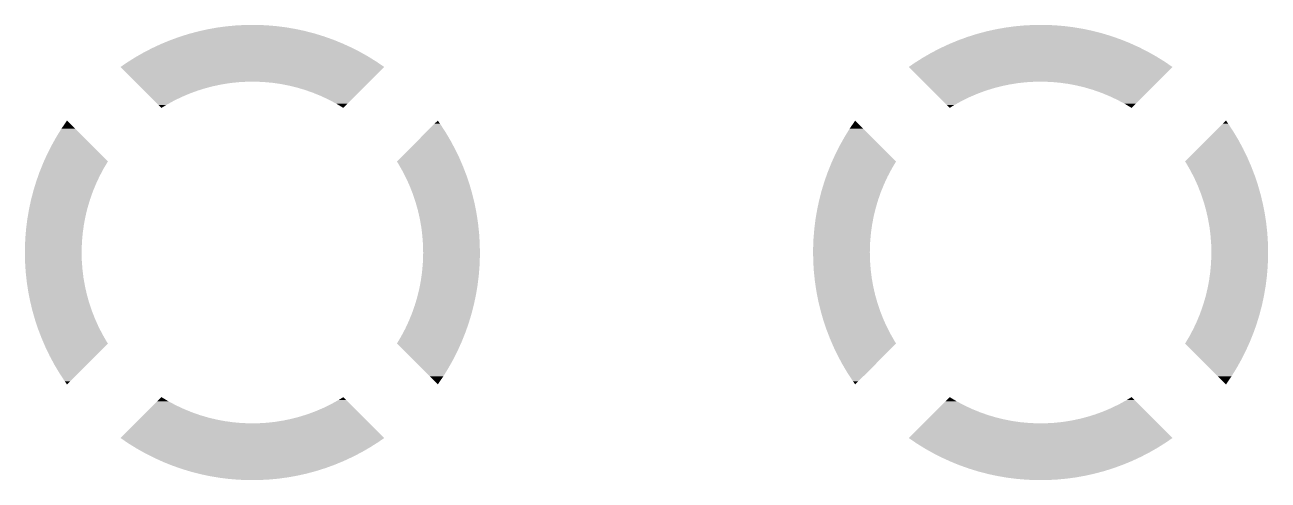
# Model space of a CAD drawing. Extents: x 295 to 953, y 10 to 290.
# Drawn here: x 617.1 to 623.11, y 140.35 to 142.55 of the extents above; entities that cross this region are included whole.
import ezdxf

# ---------------------------------------------------------------- set-up
doc = ezdxf.new("R2010")
doc.units = 0
doc.header["$LTSCALE"] = 5
doc.header["$MEASUREMENT"] = 0
doc.layers.get('0').update_dxf_attribs({"linetype": 'CONTINUOUS', "lineweight": 25})

msp = doc.modelspace()

# ---------------------------------------------------------------- linework, layer by layer
for points in [[(618.0891, 142.5473), (618.1234, 142.5505), (618.3123, 142.5473), (618.2738, 142.5505)], [(618.1234, 142.5505), (618.138, 142.5512), (618.2738, 142.5505), (618.2651, 142.5512)], [(618.138, 142.5512), (618.1706, 142.5527), (618.2651, 142.5512), (618.2241, 142.5527)], [(618.1706, 142.5527), (618.2179, 142.553), (618.2241, 142.5527), (618.2179, 142.553)], [(621.8991, 142.5473), (621.9334, 142.5505), (622.1223, 142.5473), (622.0838, 142.5505)], [(621.9334, 142.5505), (621.948, 142.5512), (622.0838, 142.5505), (622.0751, 142.5512)], [(621.948, 142.5512), (621.9806, 142.5527), (622.0751, 142.5512), (622.0341, 142.5527)], [(621.9806, 142.5527), (622.0279, 142.553), (622.0341, 142.5527), (622.0279, 142.553)], [(617.8123, 142.4824), (617.8461, 142.4947), (618.5876, 142.4824), (618.5527, 142.4947)], [(617.8461, 142.4947), (617.857, 142.4982), (618.5527, 142.4947), (618.543, 142.4982)], [(617.857, 142.4982), (617.8912, 142.509), (618.543, 142.4982), (618.5076, 142.509)], [(617.8912, 142.509), (617.9023, 142.512), (618.5076, 142.509), (618.4978, 142.512)], [(617.9023, 142.512), (617.9368, 142.5212), (618.4978, 142.512), (618.4618, 142.5212)], [(617.9368, 142.5212), (617.9482, 142.5238), (618.4618, 142.5212), (618.452, 142.5238)], [(617.9482, 142.5238), (617.983, 142.5316), (618.452, 142.5238), (618.4156, 142.5316)], [(617.983, 142.5316), (617.9946, 142.5336), (618.4156, 142.5316), (618.4058, 142.5336)], [(617.9946, 142.5336), (618.0295, 142.5399), (618.4058, 142.5336), (618.3688, 142.5399)], [(618.0295, 142.5399), (618.0416, 142.5415), (618.3688, 142.5399), (618.3592, 142.5415)], [(618.0416, 142.5415), (618.0763, 142.5462), (618.3592, 142.5415), (618.3216, 142.5462)], [(618.0763, 142.5462), (618.0891, 142.5473), (618.3216, 142.5462), (618.3123, 142.5473)], [(621.6223, 142.4824), (621.6561, 142.4947), (622.3976, 142.4824), (622.3627, 142.4947)], [(621.6561, 142.4947), (621.667, 142.4982), (622.3627, 142.4947), (622.353, 142.4982)], [(621.667, 142.4982), (621.7012, 142.509), (622.353, 142.4982), (622.3176, 142.509)], [(621.7012, 142.509), (621.7123, 142.512), (622.3176, 142.509), (622.3078, 142.512)], [(621.7123, 142.512), (621.7468, 142.5212), (622.3078, 142.512), (622.2718, 142.5212)], [(621.7468, 142.5212), (621.7582, 142.5238), (622.2718, 142.5212), (622.262, 142.5238)], [(621.7582, 142.5238), (621.793, 142.5316), (622.262, 142.5238), (622.2256, 142.5316)], [(621.793, 142.5316), (621.8046, 142.5336), (622.2256, 142.5316), (622.2158, 142.5336)], [(621.8046, 142.5336), (621.8395, 142.5399), (622.2158, 142.5336), (622.1788, 142.5399)], [(621.8395, 142.5399), (621.8516, 142.5415), (622.1788, 142.5399), (622.1692, 142.5415)], [(621.8516, 142.5415), (621.8863, 142.5462), (622.1692, 142.5415), (622.1316, 142.5462)], [(621.8863, 142.5462), (621.8991, 142.5473), (622.1316, 142.5462), (622.1223, 142.5473)], [(617.6831, 142.424), (617.7151, 142.4406), (618.7167, 142.424), (618.6839, 142.4406)], [(617.7151, 142.4406), (617.7253, 142.4453), (618.6839, 142.4406), (618.6745, 142.4453)], [(617.7253, 142.4453), (617.758, 142.4605), (618.6745, 142.4453), (618.641, 142.4605)], [(617.758, 142.4605), (617.7684, 142.4648), (618.641, 142.4605), (618.6314, 142.4648)], [(617.7684, 142.4648), (617.8017, 142.4786), (618.6314, 142.4648), (618.5972, 142.4786)], [(617.8017, 142.4786), (617.8123, 142.4824), (618.5972, 142.4786), (618.5876, 142.4824)], [(621.4931, 142.424), (621.5251, 142.4406), (622.5267, 142.424), (622.4939, 142.4406)], [(621.5251, 142.4406), (621.5353, 142.4453), (622.4939, 142.4406), (622.4845, 142.4453)], [(621.5353, 142.4453), (621.568, 142.4605), (622.4845, 142.4453), (622.451, 142.4605)], [(621.568, 142.4605), (621.5784, 142.4648), (622.451, 142.4605), (622.4414, 142.4648)], [(621.5784, 142.4648), (621.6117, 142.4786), (622.4414, 142.4648), (622.4072, 142.4786)], [(621.6117, 142.4786), (621.6223, 142.4824), (622.4072, 142.4786), (622.3976, 142.4824)], [(617.5621, 142.3495), (617.5922, 142.3701), (618.8372, 142.3495), (618.8069, 142.3701)], [(617.5922, 142.3701), (617.6016, 142.376), (618.8069, 142.3701), (618.7981, 142.376)], [(617.6016, 142.376), (617.6321, 142.3954), (618.7981, 142.376), (618.7669, 142.3954)], [(617.6321, 142.3954), (617.6418, 142.4009), (618.7669, 142.3954), (618.7579, 142.4009)], [(617.6418, 142.4009), (617.6731, 142.4189), (618.7579, 142.4009), (618.7259, 142.4189)], [(617.6731, 142.4189), (617.6831, 142.424), (618.7259, 142.4189), (618.7167, 142.424)], [(621.3721, 142.3495), (621.4022, 142.3701), (622.6472, 142.3495), (622.6169, 142.3701)], [(621.4022, 142.3701), (621.4116, 142.376), (622.6169, 142.3701), (622.6081, 142.376)], [(621.4116, 142.376), (621.4421, 142.3954), (622.6081, 142.376), (622.5769, 142.3954)], [(621.4421, 142.3954), (621.4518, 142.4009), (622.5769, 142.3954), (622.5679, 142.4009)], [(621.4518, 142.4009), (621.4831, 142.4189), (622.5679, 142.4009), (622.5359, 142.4189)], [(621.4831, 142.4189), (621.4931, 142.424), (622.5359, 142.4189), (622.5267, 142.424)], [(617.6329, 142.2787), (617.5621, 142.3495), (618.7665, 142.2787), (618.8372, 142.3495)], [(621.4429, 142.2787), (621.3721, 142.3495), (622.5765, 142.2787), (622.6472, 142.3495)], [(617.6333, 142.2783), (617.6329, 142.2787), (618.1722, 142.2783), (618.2131, 142.2787)], [(617.6357, 142.276), (617.6333, 142.2783), (618.1313, 142.276), (618.1722, 142.2783)], [(617.6401, 142.2716), (617.6357, 142.276), (618.0906, 142.2716), (618.1313, 142.276)], [(617.6465, 142.2651), (617.6401, 142.2716), (618.0501, 142.2651), (618.0906, 142.2716)], [(617.6549, 142.2567), (617.6465, 142.2651), (618.01, 142.2567), (618.0501, 142.2651)], [(617.6653, 142.2463), (617.6549, 142.2567), (617.9704, 142.2463), (618.01, 142.2567)], [(618.254, 142.277), (618.2131, 142.2787), (618.7648, 142.277), (618.7665, 142.2787)], [(618.2948, 142.2733), (618.254, 142.277), (618.7611, 142.2733), (618.7648, 142.277)], [(618.3354, 142.2676), (618.2948, 142.2733), (618.7553, 142.2676), (618.7611, 142.2733)], [(618.3756, 142.2598), (618.3354, 142.2676), (618.7476, 142.2598), (618.7553, 142.2676)], [(618.4154, 142.2501), (618.3756, 142.2598), (618.7379, 142.2501), (618.7476, 142.2598)], [(618.4546, 142.2385), (618.4154, 142.2501), (618.7262, 142.2385), (618.7379, 142.2501)], [(621.4433, 142.2783), (621.4429, 142.2787), (621.9822, 142.2783), (622.0231, 142.2787)], [(621.4457, 142.276), (621.4433, 142.2783), (621.9413, 142.276), (621.9822, 142.2783)], [(621.4501, 142.2716), (621.4457, 142.276), (621.9006, 142.2716), (621.9413, 142.276)], [(621.4565, 142.2651), (621.4501, 142.2716), (621.8601, 142.2651), (621.9006, 142.2716)], [(621.4649, 142.2567), (621.4565, 142.2651), (621.82, 142.2567), (621.8601, 142.2651)], [(621.4753, 142.2463), (621.4649, 142.2567), (621.7804, 142.2463), (621.82, 142.2567)], [(622.064, 142.277), (622.0231, 142.2787), (622.5748, 142.277), (622.5765, 142.2787)], [(622.1048, 142.2733), (622.064, 142.277), (622.5711, 142.2733), (622.5748, 142.277)], [(622.1454, 142.2676), (622.1048, 142.2733), (622.5653, 142.2676), (622.5711, 142.2733)], [(622.1856, 142.2598), (622.1454, 142.2676), (622.5576, 142.2598), (622.5653, 142.2676)], [(622.2254, 142.2501), (622.1856, 142.2598), (622.5479, 142.2501), (622.5576, 142.2598)], [(622.2646, 142.2385), (622.2254, 142.2501), (622.5362, 142.2385), (622.5479, 142.2501)], [(617.6777, 142.234), (617.6653, 142.2463), (617.9314, 142.234), (617.9704, 142.2463)], [(617.6919, 142.2197), (617.6777, 142.234), (617.893, 142.2197), (617.9314, 142.234)], [(617.7081, 142.2036), (617.6919, 142.2197), (617.8553, 142.2036), (617.893, 142.2197)], [(617.7261, 142.1855), (617.7081, 142.2036), (617.8186, 142.1855), (617.8553, 142.2036)], [(618.4932, 142.2248), (618.4546, 142.2385), (618.7126, 142.2248), (618.7262, 142.2385)], [(618.5311, 142.2093), (618.4932, 142.2248), (618.6971, 142.2093), (618.7126, 142.2248)], [(618.5682, 142.192), (618.5311, 142.2093), (618.6797, 142.192), (618.6971, 142.2093)], [(618.6044, 142.1728), (618.5682, 142.192), (618.6605, 142.1728), (618.6797, 142.192)], [(621.4877, 142.234), (621.4753, 142.2463), (621.7414, 142.234), (621.7804, 142.2463)], [(621.5019, 142.2197), (621.4877, 142.234), (621.703, 142.2197), (621.7414, 142.234)], [(621.5181, 142.2036), (621.5019, 142.2197), (621.6653, 142.2036), (621.703, 142.2197)], [(621.5361, 142.1855), (621.5181, 142.2036), (621.6286, 142.1855), (621.6653, 142.2036)], [(622.3032, 142.2248), (622.2646, 142.2385), (622.5226, 142.2248), (622.5362, 142.2385)], [(622.3411, 142.2093), (622.3032, 142.2248), (622.5071, 142.2093), (622.5226, 142.2248)], [(622.3782, 142.192), (622.3411, 142.2093), (622.4897, 142.192), (622.5071, 142.2093)], [(622.4144, 142.1728), (622.3782, 142.192), (622.4705, 142.1728), (622.4897, 142.192)], [(617.7459, 142.1657), (617.7261, 142.1855), (617.7827, 142.1657), (617.8186, 142.1855)], [(617.7598, 142.1518), (617.7459, 142.1657), (617.7598, 142.1518), (617.7827, 142.1657)], [(618.6396, 142.1518), (618.6044, 142.1728), (618.6396, 142.1518), (618.6605, 142.1728)], [(621.5559, 142.1657), (621.5361, 142.1855), (621.5927, 142.1657), (621.6286, 142.1855)], [(621.5698, 142.1518), (621.5559, 142.1657), (621.5698, 142.1518), (621.5927, 142.1657)], [(622.4496, 142.1518), (622.4144, 142.1728), (622.4496, 142.1518), (622.4705, 142.1728)], [(617.2769, 142.0517), (617.3035, 142.0908), (617.3426, 142.0517), (617.3035, 142.0908)], [(619.0414, 142.0364), (619.0809, 142.0759), (619.1322, 142.0364), (619.1063, 142.0759)], [(619.0809, 142.0759), (619.0959, 142.0908), (619.1063, 142.0759), (619.0959, 142.0908)], [(621.0869, 142.0517), (621.1135, 142.0908), (621.1526, 142.0517), (621.1135, 142.0908)], [(622.8514, 142.0364), (622.8909, 142.0759), (622.9422, 142.0364), (622.9163, 142.0759)], [(622.8909, 142.0759), (622.9059, 142.0908), (622.9163, 142.0759), (622.9059, 142.0908)], [(617.229, 141.9703), (617.2521, 142.0115), (617.4241, 141.9703), (617.3828, 142.0115)], [(617.2521, 142.0115), (617.2769, 142.0517), (617.3828, 142.0115), (617.3426, 142.0517)], [(619.0008, 141.9958), (619.0414, 142.0364), (619.1564, 141.9958), (619.1322, 142.0364)], [(621.039, 141.9703), (621.0621, 142.0115), (621.2341, 141.9703), (621.1928, 142.0115)], [(621.0621, 142.0115), (621.0869, 142.0517), (621.1928, 142.0115), (621.1526, 142.0517)], [(622.8108, 141.9958), (622.8514, 142.0364), (622.9664, 141.9958), (622.9422, 142.0364)], [(617.2077, 141.9281), (617.229, 141.9703), (617.4662, 141.9281), (617.4241, 141.9703)], [(618.9166, 141.9116), (618.9592, 141.9542), (619.1995, 141.9116), (619.1788, 141.9542)], [(618.9592, 141.9542), (619.0008, 141.9958), (619.1788, 141.9542), (619.1564, 141.9958)], [(621.0177, 141.9281), (621.039, 141.9703), (621.2762, 141.9281), (621.2341, 141.9703)], [(622.7266, 141.9116), (622.7692, 141.9542), (623.0095, 141.9116), (622.9888, 141.9542)], [(622.7692, 141.9542), (622.8108, 141.9958), (622.9888, 141.9542), (622.9664, 141.9958)], [(617.1882, 141.8851), (617.1918, 141.8932), (617.4963, 141.8851), (617.5012, 141.8932)], [(617.1918, 141.8932), (617.2077, 141.9281), (617.5012, 141.8932), (617.4662, 141.9281)], [(618.8982, 141.8932), (618.9166, 141.9116), (619.2074, 141.8932), (619.1995, 141.9116)], [(618.9053, 141.8818), (618.8982, 141.8932), (619.2124, 141.8818), (619.2074, 141.8932)], [(620.9982, 141.8851), (621.0018, 141.8932), (621.3063, 141.8851), (621.3112, 141.8932)], [(621.0018, 141.8932), (621.0177, 141.9281), (621.3112, 141.8932), (621.2762, 141.9281)], [(622.7082, 141.8932), (622.7266, 141.9116), (623.0174, 141.8932), (623.0095, 141.9116)], [(622.7153, 141.8818), (622.7082, 141.8932), (623.0224, 141.8818), (623.0174, 141.8932)], [(617.1637, 141.8218), (617.1705, 141.8412), (617.461, 141.8218), (617.4713, 141.8412)], [(617.1705, 141.8412), (617.1773, 141.858), (617.4713, 141.8412), (617.4802, 141.858)], [(617.1773, 141.858), (617.1882, 141.8851), (617.4802, 141.858), (617.4963, 141.8851)], [(618.9131, 141.8682), (618.9053, 141.8818), (619.2182, 141.8682), (619.2124, 141.8818)], [(618.9257, 141.8463), (618.9131, 141.8682), (619.2266, 141.8463), (619.2182, 141.8682)], [(618.937, 141.8241), (618.9257, 141.8463), (619.2351, 141.8241), (619.2266, 141.8463)], [(620.9737, 141.8218), (620.9805, 141.8412), (621.271, 141.8218), (621.2813, 141.8412)], [(620.9805, 141.8412), (620.9873, 141.858), (621.2813, 141.8412), (621.2902, 141.858)], [(620.9873, 141.858), (620.9982, 141.8851), (621.2902, 141.858), (621.3063, 141.8851)], [(622.7231, 141.8682), (622.7153, 141.8818), (623.0282, 141.8682), (623.0224, 141.8818)], [(622.7357, 141.8463), (622.7231, 141.8682), (623.0366, 141.8463), (623.0282, 141.8682)], [(622.747, 141.8241), (622.7357, 141.8463), (623.0451, 141.8241), (623.0366, 141.8463)], [(617.141, 141.7514), (617.1512, 141.7847), (617.43, 141.7514), (617.4437, 141.7847)], [(617.1512, 141.7847), (617.1548, 141.7966), (617.4437, 141.7847), (617.4492, 141.7966)], [(617.1548, 141.7966), (617.1637, 141.8218), (617.4492, 141.7966), (617.461, 141.8218)], [(618.9443, 141.8098), (618.937, 141.8241), (619.2399, 141.8098), (619.2351, 141.8241)], [(618.958, 141.7793), (618.9443, 141.8098), (619.2501, 141.7793), (619.2399, 141.8098)], [(618.961, 141.7724), (618.958, 141.7793), (619.2521, 141.7724), (619.2501, 141.7793)], [(618.9759, 141.7343), (618.961, 141.7724), (619.263, 141.7343), (619.2521, 141.7724)], [(620.951, 141.7514), (620.9612, 141.7847), (621.24, 141.7514), (621.2537, 141.7847)], [(620.9612, 141.7847), (620.9648, 141.7966), (621.2537, 141.7847), (621.2592, 141.7966)], [(620.9648, 141.7966), (620.9737, 141.8218), (621.2592, 141.7966), (621.271, 141.8218)], [(622.7543, 141.8098), (622.747, 141.8241), (623.0499, 141.8098), (623.0451, 141.8241)], [(622.768, 141.7793), (622.7543, 141.8098), (623.0601, 141.7793), (623.0499, 141.8098)], [(622.771, 141.7724), (622.768, 141.7793), (623.0621, 141.7724), (623.0601, 141.7793)], [(622.7859, 141.7343), (622.771, 141.7724), (623.073, 141.7343), (623.0621, 141.7724)], [(617.1292, 141.7056), (617.1299, 141.7082), (617.4138, 141.7056), (617.4145, 141.7082)], [(617.1299, 141.7082), (617.1399, 141.7468), (617.4145, 141.7082), (617.4281, 141.7468)], [(617.1399, 141.7468), (617.141, 141.7514), (617.4281, 141.7468), (617.43, 141.7514)], [(618.9761, 141.7338), (618.9759, 141.7343), (619.2631, 141.7338), (619.263, 141.7343)], [(618.9889, 141.6954), (618.9761, 141.7338), (619.2724, 141.6954), (619.2631, 141.7338)], [(620.9392, 141.7056), (620.9399, 141.7082), (621.2238, 141.7056), (621.2245, 141.7082)], [(620.9399, 141.7082), (620.9499, 141.7468), (621.2245, 141.7082), (621.2381, 141.7468)], [(620.9499, 141.7468), (620.951, 141.7514), (621.2381, 141.7468), (621.24, 141.7514)], [(622.7861, 141.7338), (622.7859, 141.7343), (623.0731, 141.7338), (623.073, 141.7343)], [(622.7989, 141.6954), (622.7861, 141.7338), (623.0824, 141.6954), (623.0731, 141.7338)], [(617.1143, 141.6292), (617.1194, 141.6594), (617.3931, 141.6292), (617.4005, 141.6594)], [(617.1194, 141.6594), (617.1214, 141.669), (617.4005, 141.6594), (617.4029, 141.669)], [(617.1214, 141.669), (617.1292, 141.7056), (617.4029, 141.669), (617.4138, 141.7056)], [(618.991, 141.6879), (618.9889, 141.6954), (619.2742, 141.6879), (619.2724, 141.6954)], [(618.9999, 141.656), (618.991, 141.6879), (619.2805, 141.656), (619.2742, 141.6879)], [(619.0032, 141.6415), (618.9999, 141.656), (619.2833, 141.6415), (619.2805, 141.656)], [(620.9243, 141.6292), (620.9294, 141.6594), (621.2031, 141.6292), (621.2105, 141.6594)], [(620.9294, 141.6594), (620.9314, 141.669), (621.2105, 141.6594), (621.2129, 141.669)], [(620.9314, 141.669), (620.9392, 141.7056), (621.2129, 141.669), (621.2238, 141.7056)], [(622.801, 141.6879), (622.7989, 141.6954), (623.0842, 141.6879), (623.0824, 141.6954)], [(622.8099, 141.656), (622.801, 141.6879), (623.0905, 141.656), (623.0842, 141.6879)], [(622.8132, 141.6415), (622.8099, 141.656), (623.0933, 141.6415), (623.0905, 141.656)], [(617.1057, 141.5659), (617.1085, 141.589), (617.3822, 141.5659), (617.3854, 141.589)], [(617.1085, 141.589), (617.1115, 141.6128), (617.3854, 141.589), (617.39, 141.6128)], [(617.1115, 141.6128), (617.1143, 141.6292), (617.39, 141.6128), (617.3931, 141.6292)], [(619.009, 141.6161), (619.0032, 141.6415), (619.2872, 141.6161), (619.2833, 141.6415)], [(619.0127, 141.5947), (619.009, 141.6161), (619.2904, 141.5947), (619.2872, 141.6161)], [(619.0161, 141.5757), (619.0127, 141.5947), (619.2924, 141.5757), (619.2904, 141.5947)], [(620.9157, 141.5659), (620.9185, 141.589), (621.1922, 141.5659), (621.1954, 141.589)], [(620.9185, 141.589), (620.9215, 141.6128), (621.1954, 141.589), (621.2, 141.6128)], [(620.9215, 141.6128), (620.9243, 141.6292), (621.2, 141.6128), (621.2031, 141.6292)], [(622.819, 141.6161), (622.8132, 141.6415), (623.0972, 141.6161), (623.0933, 141.6415)], [(622.8227, 141.5947), (622.819, 141.6161), (623.1004, 141.5947), (623.0972, 141.6161)], [(622.8261, 141.5757), (622.8227, 141.5947), (623.1024, 141.5757), (623.1004, 141.5947)], [(617.1018, 141.5187), (617.1042, 141.5484), (617.377, 141.5187), (617.3797, 141.5484)], [(617.1042, 141.5484), (617.1057, 141.5659), (617.3797, 141.5484), (617.3822, 141.5659)], [(619.0196, 141.5477), (619.0161, 141.5757), (619.2955, 141.5477), (619.2924, 141.5757)], [(619.0211, 141.5351), (619.0196, 141.5477), (619.2963, 141.5351), (619.2955, 141.5477)], [(619.0237, 141.5006), (619.0211, 141.5351), (619.2985, 141.5006), (619.2963, 141.5351)], [(620.9118, 141.5187), (620.9142, 141.5484), (621.187, 141.5187), (621.1897, 141.5484)], [(620.9142, 141.5484), (620.9157, 141.5659), (621.1897, 141.5484), (621.1922, 141.5659)], [(622.8296, 141.5477), (622.8261, 141.5757), (623.1055, 141.5477), (623.1024, 141.5757)], [(622.8311, 141.5351), (622.8296, 141.5477), (623.1063, 141.5351), (623.1055, 141.5477)], [(622.8337, 141.5006), (622.8311, 141.5351), (623.1085, 141.5006), (623.1063, 141.5351)], [(617.1, 141.4715), (617.1014, 141.5076), (617.3745, 141.4715), (617.376, 141.5076)], [(617.1, 141.4667), (617.1, 141.4715), (617.3743, 141.4667), (617.3745, 141.4715)], [(617.1014, 141.5076), (617.1018, 141.5187), (617.376, 141.5076), (617.377, 141.5187)], [(619.0242, 141.4942), (619.0237, 141.5006), (619.2986, 141.4942), (619.2985, 141.5006)], [(619.0252, 141.4533), (619.0242, 141.4942), (619.2995, 141.4533), (619.2986, 141.4942)], [(620.91, 141.4715), (620.9114, 141.5076), (621.1845, 141.4715), (621.186, 141.5076)], [(620.91, 141.4667), (620.91, 141.4715), (621.1843, 141.4667), (621.1845, 141.4715)], [(620.9114, 141.5076), (620.9118, 141.5187), (621.186, 141.5076), (621.187, 141.5187)], [(622.8342, 141.4942), (622.8337, 141.5006), (623.1086, 141.4942), (623.1085, 141.5006)], [(622.8352, 141.4533), (622.8342, 141.4942), (623.1095, 141.4533), (623.1086, 141.4942)], [(617.0999, 141.4533), (617.1, 141.4667), (617.3742, 141.4533), (617.3743, 141.4667)], [(617.1008, 141.4124), (617.0999, 141.4533), (617.3752, 141.4124), (617.3742, 141.4533)], [(617.1009, 141.406), (617.1008, 141.4124), (617.3757, 141.406), (617.3752, 141.4124)], [(619.0234, 141.399), (619.0249, 141.4351), (619.298, 141.399), (619.2994, 141.4351)], [(619.0249, 141.4351), (619.0251, 141.4399), (619.2994, 141.4351), (619.2994, 141.4399)], [(619.0251, 141.4399), (619.0252, 141.4533), (619.2994, 141.4399), (619.2995, 141.4533)], [(620.9099, 141.4533), (620.91, 141.4667), (621.1842, 141.4533), (621.1843, 141.4667)], [(620.9108, 141.4124), (620.9099, 141.4533), (621.1852, 141.4124), (621.1842, 141.4533)], [(620.9109, 141.406), (620.9108, 141.4124), (621.1857, 141.406), (621.1852, 141.4124)], [(622.8334, 141.399), (622.8349, 141.4351), (623.108, 141.399), (623.1094, 141.4351)], [(622.8349, 141.4351), (622.8351, 141.4399), (623.1094, 141.4351), (623.1094, 141.4399)], [(622.8351, 141.4399), (622.8352, 141.4533), (623.1094, 141.4399), (623.1095, 141.4533)], [(617.1031, 141.3715), (617.1009, 141.406), (617.3783, 141.3715), (617.3757, 141.406)], [(617.1039, 141.3589), (617.1031, 141.3715), (617.3798, 141.3589), (617.3783, 141.3715)], [(617.107, 141.3309), (617.1039, 141.3589), (617.3833, 141.3309), (617.3798, 141.3589)], [(619.0172, 141.3407), (619.0197, 141.3582), (619.2937, 141.3407), (619.2952, 141.3582)], [(619.0197, 141.3582), (619.0224, 141.3879), (619.2952, 141.3582), (619.2976, 141.3879)], [(619.0224, 141.3879), (619.0234, 141.399), (619.2976, 141.3879), (619.298, 141.399)], [(620.9131, 141.3715), (620.9109, 141.406), (621.1883, 141.3715), (621.1857, 141.406)], [(620.9139, 141.3589), (620.9131, 141.3715), (621.1898, 141.3589), (621.1883, 141.3715)], [(620.917, 141.3309), (620.9139, 141.3589), (621.1933, 141.3309), (621.1898, 141.3589)], [(622.8272, 141.3407), (622.8297, 141.3582), (623.1037, 141.3407), (623.1052, 141.3582)], [(622.8297, 141.3582), (622.8324, 141.3879), (623.1052, 141.3582), (623.1076, 141.3879)], [(622.8324, 141.3879), (622.8334, 141.399), (623.1076, 141.3879), (623.108, 141.399)], [(617.109, 141.3119), (617.107, 141.3309), (617.3867, 141.3119), (617.3833, 141.3309)], [(617.1122, 141.2905), (617.109, 141.3119), (617.3904, 141.2905), (617.3867, 141.3119)], [(617.1161, 141.2651), (617.1122, 141.2905), (617.3962, 141.2651), (617.3904, 141.2905)], [(619.0062, 141.2774), (619.0094, 141.2938), (619.2851, 141.2774), (619.2879, 141.2938)], [(619.0094, 141.2938), (619.014, 141.3176), (619.2879, 141.2938), (619.2909, 141.3176)], [(619.014, 141.3176), (619.0172, 141.3407), (619.2909, 141.3176), (619.2937, 141.3407)], [(620.919, 141.3119), (620.917, 141.3309), (621.1967, 141.3119), (621.1933, 141.3309)], [(620.9222, 141.2905), (620.919, 141.3119), (621.2004, 141.2905), (621.1967, 141.3119)], [(620.9261, 141.2651), (620.9222, 141.2905), (621.2062, 141.2651), (621.2004, 141.2905)], [(622.8162, 141.2774), (622.8194, 141.2938), (623.0951, 141.2774), (623.0979, 141.2938)], [(622.8194, 141.2938), (622.824, 141.3176), (623.0979, 141.2938), (623.1009, 141.3176)], [(622.824, 141.3176), (622.8272, 141.3407), (623.1009, 141.3176), (623.1037, 141.3407)], [(617.1189, 141.2506), (617.1161, 141.2651), (617.3995, 141.2506), (617.3962, 141.2651)], [(617.1252, 141.2187), (617.1189, 141.2506), (617.4084, 141.2187), (617.3995, 141.2506)], [(618.9856, 141.201), (618.9965, 141.2376), (619.2702, 141.201), (619.278, 141.2376)], [(618.9965, 141.2376), (618.9989, 141.2472), (619.278, 141.2376), (619.28, 141.2472)], [(618.9989, 141.2472), (619.0062, 141.2774), (619.28, 141.2472), (619.2851, 141.2774)], [(620.9289, 141.2506), (620.9261, 141.2651), (621.2095, 141.2506), (621.2062, 141.2651)], [(620.9352, 141.2187), (620.9289, 141.2506), (621.2184, 141.2187), (621.2095, 141.2506)], [(622.7956, 141.201), (622.8065, 141.2376), (623.0802, 141.201), (623.088, 141.2376)], [(622.8065, 141.2376), (622.8089, 141.2472), (623.088, 141.2376), (623.09, 141.2472)], [(622.8089, 141.2472), (622.8162, 141.2774), (623.09, 141.2472), (623.0951, 141.2774)], [(617.127, 141.2112), (617.1252, 141.2187), (617.4105, 141.2112), (617.4084, 141.2187)], [(617.1363, 141.1728), (617.127, 141.2112), (617.4233, 141.1728), (617.4105, 141.2112)], [(617.1364, 141.1723), (617.1363, 141.1728), (617.4235, 141.1723), (617.4233, 141.1728)], [(617.1473, 141.1342), (617.1364, 141.1723), (617.4384, 141.1342), (617.4235, 141.1723)], [(618.9712, 141.1598), (618.9848, 141.1984), (619.2595, 141.1598), (619.2695, 141.1984)], [(618.9848, 141.1984), (618.9856, 141.201), (619.2695, 141.1984), (619.2702, 141.201)], [(620.937, 141.2112), (620.9352, 141.2187), (621.2205, 141.2112), (621.2184, 141.2187)], [(620.9463, 141.1728), (620.937, 141.2112), (621.2333, 141.1728), (621.2205, 141.2112)], [(620.9464, 141.1723), (620.9463, 141.1728), (621.2335, 141.1723), (621.2333, 141.1728)], [(620.9573, 141.1342), (620.9464, 141.1723), (621.2484, 141.1342), (621.2335, 141.1723)], [(622.7812, 141.1598), (622.7948, 141.1984), (623.0695, 141.1598), (623.0795, 141.1984)], [(622.7948, 141.1984), (622.7956, 141.201), (623.0795, 141.1984), (623.0802, 141.201)], [(617.1493, 141.1273), (617.1473, 141.1342), (617.4414, 141.1273), (617.4384, 141.1342)], [(617.1595, 141.0968), (617.1493, 141.1273), (617.4551, 141.0968), (617.4414, 141.1273)], [(618.9384, 141.0848), (618.9502, 141.11), (619.2357, 141.0848), (619.2446, 141.11)], [(618.9502, 141.11), (618.9557, 141.1219), (619.2446, 141.11), (619.2482, 141.1219)], [(618.9557, 141.1219), (618.9694, 141.1552), (619.2482, 141.1219), (619.2583, 141.1552)], [(618.9694, 141.1552), (618.9712, 141.1598), (619.2583, 141.1552), (619.2595, 141.1598)], [(620.9593, 141.1273), (620.9573, 141.1342), (621.2514, 141.1273), (621.2484, 141.1342)], [(620.9695, 141.0968), (620.9593, 141.1273), (621.2651, 141.0968), (621.2514, 141.1273)], [(622.7484, 141.0848), (622.7602, 141.11), (623.0457, 141.0848), (623.0546, 141.11)], [(622.7602, 141.11), (622.7657, 141.1219), (623.0546, 141.11), (623.0582, 141.1219)], [(622.7657, 141.1219), (622.7794, 141.1552), (623.0582, 141.1219), (623.0683, 141.1552)], [(622.7794, 141.1552), (622.7812, 141.1598), (623.0683, 141.1552), (623.0695, 141.1598)], [(617.1643, 141.0825), (617.1595, 141.0968), (617.4624, 141.0825), (617.4551, 141.0968)], [(617.1728, 141.0603), (617.1643, 141.0825), (617.4737, 141.0603), (617.4624, 141.0825)], [(617.1812, 141.0384), (617.1728, 141.0603), (617.4863, 141.0384), (617.4737, 141.0603)], [(618.9031, 141.0216), (618.9192, 141.0486), (619.2112, 141.0216), (619.2221, 141.0486)], [(618.9192, 141.0486), (618.9281, 141.0654), (619.2221, 141.0486), (619.2288, 141.0654)], [(618.9281, 141.0654), (618.9384, 141.0848), (619.2288, 141.0654), (619.2357, 141.0848)], [(620.9743, 141.0825), (620.9695, 141.0968), (621.2724, 141.0825), (621.2651, 141.0968)], [(620.9828, 141.0603), (620.9743, 141.0825), (621.2837, 141.0603), (621.2724, 141.0825)], [(620.9912, 141.0384), (620.9828, 141.0603), (621.2963, 141.0384), (621.2837, 141.0603)], [(622.7131, 141.0216), (622.7292, 141.0486), (623.0212, 141.0216), (623.0321, 141.0486)], [(622.7292, 141.0486), (622.7381, 141.0654), (623.0321, 141.0486), (623.0388, 141.0654)], [(622.7381, 141.0654), (622.7484, 141.0848), (623.0388, 141.0654), (623.0457, 141.0848)], [(617.187, 141.0248), (617.1812, 141.0384), (617.4941, 141.0248), (617.4863, 141.0384)], [(617.192, 141.0134), (617.187, 141.0248), (617.5012, 141.0134), (617.4941, 141.0248)], [(617.1999, 140.995), (617.192, 141.0134), (617.4827, 140.995), (617.5012, 141.0134)], [(617.2205, 140.9524), (617.1999, 140.995), (617.4402, 140.9524), (617.4827, 140.995)], [(618.8982, 141.0134), (618.9031, 141.0216), (619.2075, 141.0134), (619.2112, 141.0216)], [(618.9331, 140.9785), (618.8982, 141.0134), (619.1917, 140.9785), (619.2075, 141.0134)], [(620.997, 141.0248), (620.9912, 141.0384), (621.3041, 141.0248), (621.2963, 141.0384)], [(621.002, 141.0134), (620.997, 141.0248), (621.3112, 141.0134), (621.3041, 141.0248)], [(621.0099, 140.995), (621.002, 141.0134), (621.2927, 140.995), (621.3112, 141.0134)], [(621.0305, 140.9524), (621.0099, 140.995), (621.2502, 140.9524), (621.2927, 140.995)], [(622.7082, 141.0134), (622.7131, 141.0216), (623.0175, 141.0134), (623.0212, 141.0216)], [(622.7431, 140.9785), (622.7082, 141.0134), (623.0017, 140.9785), (623.0175, 141.0134)], [(617.243, 140.9108), (617.2205, 140.9524), (617.3986, 140.9108), (617.4402, 140.9524)], [(618.9753, 140.9363), (618.9331, 140.9785), (619.1704, 140.9363), (619.1917, 140.9785)], [(619.0166, 140.8951), (618.9753, 140.9363), (619.1473, 140.8951), (619.1704, 140.9363)], [(621.053, 140.9108), (621.0305, 140.9524), (621.2086, 140.9108), (621.2502, 140.9524)], [(622.7853, 140.9363), (622.7431, 140.9785), (622.9804, 140.9363), (623.0017, 140.9785)], [(622.8266, 140.8951), (622.7853, 140.9363), (622.9573, 140.8951), (622.9804, 140.9363)], [(617.2672, 140.8702), (617.243, 140.9108), (617.358, 140.8702), (617.3986, 140.9108)], [(617.2931, 140.8307), (617.2672, 140.8702), (617.3184, 140.8307), (617.358, 140.8702)], [(619.0568, 140.8549), (619.0166, 140.8951), (619.1224, 140.8549), (619.1473, 140.8951)], [(621.0772, 140.8702), (621.053, 140.9108), (621.168, 140.8702), (621.2086, 140.9108)], [(621.1031, 140.8307), (621.0772, 140.8702), (621.1284, 140.8307), (621.168, 140.8702)], [(622.8668, 140.8549), (622.8266, 140.8951), (622.9324, 140.8549), (622.9573, 140.8951)], [(617.3035, 140.8158), (617.2931, 140.8307), (617.3035, 140.8158), (617.3184, 140.8307)], [(619.0959, 140.8158), (619.0568, 140.8549), (619.0959, 140.8158), (619.1224, 140.8549)], [(621.1135, 140.8158), (621.1031, 140.8307), (621.1135, 140.8158), (621.1284, 140.8307)], [(622.9059, 140.8158), (622.8668, 140.8549), (622.9059, 140.8158), (622.9324, 140.8549)], [(617.7388, 140.7338), (617.7598, 140.7548), (617.795, 140.7338), (617.7598, 140.7548)], [(618.6167, 140.7409), (618.6396, 140.7548), (618.6535, 140.7409), (618.6396, 140.7548)], [(621.5488, 140.7338), (621.5698, 140.7548), (621.605, 140.7338), (621.5698, 140.7548)], [(622.4267, 140.7409), (622.4496, 140.7548), (622.4635, 140.7409), (622.4496, 140.7548)], [(617.6868, 140.6818), (617.7023, 140.6973), (617.9062, 140.6818), (617.8683, 140.6973)], [(617.7023, 140.6973), (617.7197, 140.7146), (617.8683, 140.6973), (617.8312, 140.7146)], [(617.7197, 140.7146), (617.7388, 140.7338), (617.8312, 140.7146), (617.795, 140.7338)], [(618.468, 140.6726), (618.5064, 140.6869), (618.7217, 140.6726), (618.7075, 140.6869)], [(618.5064, 140.6869), (618.544, 140.7031), (618.7075, 140.6869), (618.6913, 140.7031)], [(618.544, 140.7031), (618.5808, 140.7211), (618.6913, 140.7031), (618.6733, 140.7211)], [(618.5808, 140.7211), (618.6167, 140.7409), (618.6733, 140.7211), (618.6535, 140.7409)], [(621.4968, 140.6818), (621.5123, 140.6973), (621.7162, 140.6818), (621.6783, 140.6973)], [(621.5123, 140.6973), (621.5297, 140.7146), (621.6783, 140.6973), (621.6412, 140.7146)], [(621.5297, 140.7146), (621.5488, 140.7338), (621.6412, 140.7146), (621.605, 140.7338)], [(622.278, 140.6726), (622.3164, 140.6869), (622.5317, 140.6726), (622.5175, 140.6869)], [(622.3164, 140.6869), (622.354, 140.7031), (622.5175, 140.6869), (622.5013, 140.7031)], [(622.354, 140.7031), (622.3908, 140.7211), (622.5013, 140.7031), (622.4833, 140.7211)], [(622.3908, 140.7211), (622.4267, 140.7409), (622.4833, 140.7211), (622.4635, 140.7409)], [(617.5621, 140.5571), (617.6329, 140.6279), (618.8372, 140.5571), (618.7665, 140.6279)], [(617.6329, 140.6279), (617.6346, 140.6296), (618.1863, 140.6279), (618.1454, 140.6296)], [(617.6346, 140.6296), (617.6383, 140.6333), (618.1454, 140.6296), (618.1046, 140.6333)], [(617.6383, 140.6333), (617.644, 140.639), (618.1046, 140.6333), (618.064, 140.639)], [(617.644, 140.639), (617.6518, 140.6468), (618.064, 140.639), (618.0238, 140.6468)], [(617.6518, 140.6468), (617.6615, 140.6565), (618.0238, 140.6468), (617.984, 140.6565)], [(617.6615, 140.6565), (617.6732, 140.6681), (617.984, 140.6565), (617.9448, 140.6681)], [(617.6732, 140.6681), (617.6868, 140.6818), (617.9448, 140.6681), (617.9062, 140.6818)], [(618.1863, 140.6279), (618.2272, 140.6283), (618.7665, 140.6279), (618.7661, 140.6283)], [(618.2272, 140.6283), (618.2681, 140.6306), (618.7661, 140.6283), (618.7637, 140.6306)], [(618.2681, 140.6306), (618.3088, 140.635), (618.7637, 140.6306), (618.7593, 140.635)], [(618.3088, 140.635), (618.3493, 140.6415), (618.7593, 140.635), (618.7529, 140.6415)], [(618.3493, 140.6415), (618.3894, 140.6499), (618.7529, 140.6415), (618.7445, 140.6499)], [(618.3894, 140.6499), (618.429, 140.6603), (618.7445, 140.6499), (618.7341, 140.6603)], [(618.429, 140.6603), (618.468, 140.6726), (618.7341, 140.6603), (618.7217, 140.6726)], [(621.3721, 140.5571), (621.4429, 140.6279), (622.6472, 140.5571), (622.5765, 140.6279)], [(621.4429, 140.6279), (621.4446, 140.6296), (621.9963, 140.6279), (621.9554, 140.6296)], [(621.4446, 140.6296), (621.4483, 140.6333), (621.9554, 140.6296), (621.9146, 140.6333)], [(621.4483, 140.6333), (621.454, 140.639), (621.9146, 140.6333), (621.874, 140.639)], [(621.454, 140.639), (621.4618, 140.6468), (621.874, 140.639), (621.8338, 140.6468)], [(621.4618, 140.6468), (621.4715, 140.6565), (621.8338, 140.6468), (621.794, 140.6565)], [(621.4715, 140.6565), (621.4832, 140.6681), (621.794, 140.6565), (621.7548, 140.6681)], [(621.4832, 140.6681), (621.4968, 140.6818), (621.7548, 140.6681), (621.7162, 140.6818)], [(621.9963, 140.6279), (622.0372, 140.6283), (622.5765, 140.6279), (622.5761, 140.6283)], [(622.0372, 140.6283), (622.0781, 140.6306), (622.5761, 140.6283), (622.5737, 140.6306)], [(622.0781, 140.6306), (622.1188, 140.635), (622.5737, 140.6306), (622.5693, 140.635)], [(622.1188, 140.635), (622.1593, 140.6415), (622.5693, 140.635), (622.5629, 140.6415)], [(622.1593, 140.6415), (622.1994, 140.6499), (622.5629, 140.6415), (622.5545, 140.6499)], [(622.1994, 140.6499), (622.239, 140.6603), (622.5545, 140.6499), (622.5441, 140.6603)], [(622.239, 140.6603), (622.278, 140.6726), (622.5441, 140.6603), (622.5317, 140.6726)], [(617.5925, 140.5365), (617.5622, 140.5571), (618.8072, 140.5365), (618.8372, 140.5571)], [(617.6012, 140.5306), (617.5925, 140.5365), (618.7978, 140.5306), (618.8072, 140.5365)], [(617.6325, 140.5112), (617.6012, 140.5306), (618.7673, 140.5112), (618.7978, 140.5306)], [(617.6415, 140.5057), (617.6325, 140.5112), (618.7576, 140.5057), (618.7673, 140.5112)], [(617.6735, 140.4877), (617.6415, 140.5057), (618.7263, 140.4877), (618.7576, 140.5057)], [(621.4025, 140.5365), (621.3722, 140.5571), (622.6172, 140.5365), (622.6472, 140.5571)], [(621.4112, 140.5306), (621.4025, 140.5365), (622.6078, 140.5306), (622.6172, 140.5365)], [(621.4425, 140.5112), (621.4112, 140.5306), (622.5773, 140.5112), (622.6078, 140.5306)], [(621.4515, 140.5057), (621.4425, 140.5112), (622.5676, 140.5057), (622.5773, 140.5112)], [(621.4835, 140.4877), (621.4515, 140.5057), (622.5363, 140.4877), (622.5676, 140.5057)], [(617.6827, 140.4826), (617.6735, 140.4877), (618.7163, 140.4826), (618.7263, 140.4877)], [(617.7155, 140.466), (617.6827, 140.4826), (618.6843, 140.466), (618.7163, 140.4826)], [(617.7249, 140.4613), (617.7155, 140.466), (618.6741, 140.4613), (618.6843, 140.466)], [(617.7584, 140.4461), (617.7249, 140.4613), (618.6414, 140.4461), (618.6741, 140.4613)], [(617.7679, 140.4418), (617.7584, 140.4461), (618.631, 140.4418), (618.6414, 140.4461)], [(621.4927, 140.4826), (621.4835, 140.4877), (622.5263, 140.4826), (622.5363, 140.4877)], [(621.5255, 140.466), (621.4927, 140.4826), (622.4943, 140.466), (622.5263, 140.4826)], [(621.5349, 140.4613), (621.5255, 140.466), (622.4841, 140.4613), (622.4943, 140.466)], [(621.5684, 140.4461), (621.5349, 140.4613), (622.4514, 140.4461), (622.4841, 140.4613)], [(621.5779, 140.4418), (621.5684, 140.4461), (622.441, 140.4418), (622.4514, 140.4461)], [(617.8022, 140.428), (617.7679, 140.4418), (618.5977, 140.428), (618.631, 140.4418)], [(617.8118, 140.4242), (617.8022, 140.428), (618.5871, 140.4242), (618.5977, 140.428)], [(617.8466, 140.4119), (617.8118, 140.4242), (618.5533, 140.4119), (618.5871, 140.4242)], [(617.8564, 140.4084), (617.8466, 140.4119), (618.5424, 140.4084), (618.5533, 140.4119)], [(617.8918, 140.3976), (617.8564, 140.4084), (618.5082, 140.3976), (618.5424, 140.4084)], [(617.9016, 140.3946), (617.8918, 140.3976), (618.4971, 140.3946), (618.5082, 140.3976)], [(617.9375, 140.3854), (617.9016, 140.3946), (618.4626, 140.3854), (618.4971, 140.3946)], [(617.9474, 140.3828), (617.9375, 140.3854), (618.4512, 140.3828), (618.4626, 140.3854)], [(621.6122, 140.428), (621.5779, 140.4418), (622.4077, 140.428), (622.441, 140.4418)], [(621.6218, 140.4242), (621.6122, 140.428), (622.3971, 140.4242), (622.4077, 140.428)], [(621.6566, 140.4119), (621.6218, 140.4242), (622.3633, 140.4119), (622.3971, 140.4242)], [(621.6664, 140.4084), (621.6566, 140.4119), (622.3524, 140.4084), (622.3633, 140.4119)], [(621.7018, 140.3976), (621.6664, 140.4084), (622.3182, 140.3976), (622.3524, 140.4084)], [(621.7116, 140.3946), (621.7018, 140.3976), (622.3071, 140.3946), (622.3182, 140.3976)], [(621.7475, 140.3854), (621.7116, 140.3946), (622.2726, 140.3854), (622.3071, 140.3946)], [(621.7574, 140.3828), (621.7475, 140.3854), (622.2612, 140.3828), (622.2726, 140.3854)], [(617.9838, 140.375), (617.9474, 140.3828), (618.4164, 140.375), (618.4512, 140.3828)], [(617.9936, 140.373), (617.9838, 140.375), (618.4048, 140.373), (618.4164, 140.375)], [(618.0306, 140.3667), (617.9936, 140.373), (618.3699, 140.3667), (618.4048, 140.373)], [(618.0402, 140.3651), (618.0306, 140.3667), (618.3578, 140.3651), (618.3699, 140.3667)], [(618.0778, 140.3604), (618.0402, 140.3651), (618.323, 140.3604), (618.3578, 140.3651)], [(618.0871, 140.3593), (618.0778, 140.3604), (618.3103, 140.3593), (618.323, 140.3604)], [(618.1256, 140.3561), (618.0871, 140.3593), (618.276, 140.3561), (618.3103, 140.3593)], [(618.1342, 140.3554), (618.1256, 140.3561), (618.2614, 140.3554), (618.276, 140.3561)], [(618.1753, 140.3539), (618.1342, 140.3554), (618.2288, 140.3539), (618.2614, 140.3554)], [(618.1815, 140.3536), (618.1753, 140.3539), (618.1815, 140.3536), (618.2288, 140.3539)], [(621.7938, 140.375), (621.7574, 140.3828), (622.2264, 140.375), (622.2612, 140.3828)], [(621.8036, 140.373), (621.7938, 140.375), (622.2148, 140.373), (622.2264, 140.375)], [(621.8406, 140.3667), (621.8036, 140.373), (622.1799, 140.3667), (622.2148, 140.373)], [(621.8502, 140.3651), (621.8406, 140.3667), (622.1678, 140.3651), (622.1799, 140.3667)], [(621.8878, 140.3604), (621.8502, 140.3651), (622.133, 140.3604), (622.1678, 140.3651)], [(621.8971, 140.3593), (621.8878, 140.3604), (622.1203, 140.3593), (622.133, 140.3604)], [(621.9356, 140.3561), (621.8971, 140.3593), (622.086, 140.3561), (622.1203, 140.3593)], [(621.9442, 140.3554), (621.9356, 140.3561), (622.0714, 140.3554), (622.086, 140.3561)], [(621.9853, 140.3539), (621.9442, 140.3554), (622.0388, 140.3539), (622.0714, 140.3554)], [(621.9915, 140.3536), (621.9853, 140.3539), (621.9915, 140.3536), (622.0388, 140.3539)]]:
    msp.add_solid(points)

doc.saveas('drawing.dxf')
